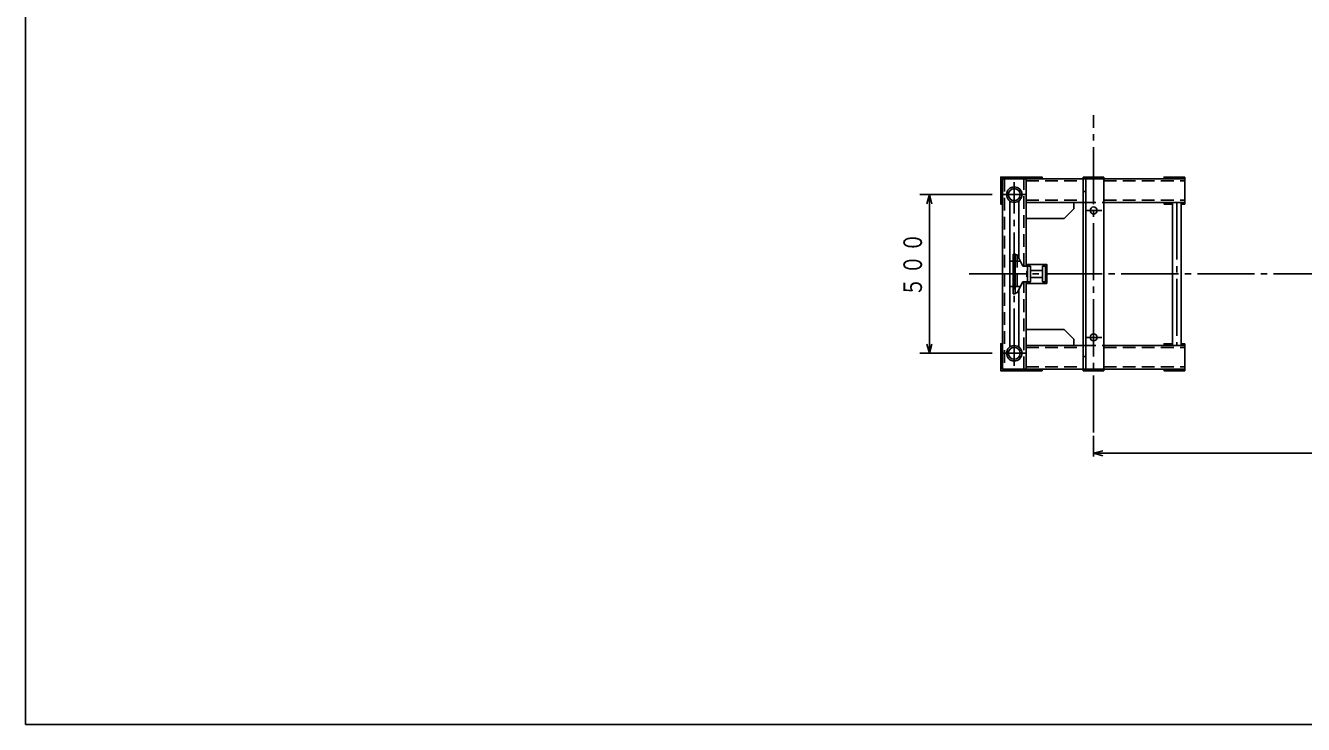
# Model space of a CAD drawing. Units: millimetres, scale not verified. Extents: x -7950 to 7710, y -5600 to 5443.
# Drawn here: x -7950 to -3922, y -5600 to -3398 of the extents above; entities that cross this region are included whole.
import ezdxf

# ---------------------------------------------------------------- set-up
doc = ezdxf.new("R2010")
doc.units = ezdxf.units.MM
doc.header["$LTSCALE"] = 20
doc.linetypes.add('CHAIN2', pattern=[12, 9, -1, 1, -1])
doc.linetypes.add('DASHED2', pattern=[3, 2, -1])
doc.layers.add('0-0_1', color=1, linetype='Continuous')
doc.layers.add('0-1_10', color=7, linetype='Continuous')
doc.styles.add('ＭＳ ゴシック', font='')
doc.styles.get('ＭＳ ゴシック').set_extended_font_data('MS Gothic')

msp = doc.modelspace()

# ---------------------------------------------------------------- linework, layer by layer
at = {"layer": '0-0_1', "color": 2, "linetype": 'CHAIN2'}
for p, q in [((-4583.16, -4680.44), (-4583.16, -3680.44)), ((-4833.16, -4469.74), (-4833.16, -3891.14)), ((-4872.46, -3930.44), (-4793.86, -3930.44)), ((-4609.16, -3980.44), (-4557.16, -3980.44)), ((-4320.66, -3955.44), (-4320.66, -4405.44)), ((-4814.16, -4140.44), (-4846.16, -4140.44)), ((-4975.66, -4180.44), (2091.84, -4180.44)), ((-4814.16, -4220.44), (-4846.16, -4220.44)), ((-4609.16, -4380.44), (-4557.16, -4380.44)), ((-4872.46, -4430.44), (-4793.86, -4430.44))]:
    msp.add_line(p, q, dxfattribs=at)
at = {"layer": '0-0_1', "color": 2, "linetype": 'DASHED2'}
for p, q in [((-4863.66, -3880.44), (-4863.66, -4480.44)), ((-4802.66, -4155.44), (-4802.66, -3880.44)), ((-4795.66, -3887.44), (-4615.66, -3887.44)), ((-4550.66, -3887.44), (-4295.66, -3887.44)), ((-4795.66, -3948.44), (-4615.66, -3948.44)), ((-4615.66, -3955.44), (-4550.66, -3955.44)), ((-4550.66, -3948.44), (-4295.66, -3948.44)), ((-4824.16, -4120.44), (-4824.16, -4240.44)), ((-4802.66, -4480.44), (-4802.66, -4205.44)), ((-4795.66, -4412.44), (-4615.66, -4412.44)), ((-4615.66, -4405.44), (-4550.66, -4405.44)), ((-4550.66, -4412.44), (-4295.66, -4412.44)), ((-4795.66, -4473.44), (-4615.66, -4473.44)), ((-4550.66, -4473.44), (-4295.66, -4473.44))]:
    msp.add_line(p, q, dxfattribs=at)
at = {"layer": '0-0_1'}
for p, q in [((-4795.66, -4155.44), (-4795.66, -3880.44)), ((-4615.66, -3875.44), (-4615.66, -4485.44)), ((-4615.66, -3875.44), (-4550.66, -3875.44)), ((-4607.66, -3880.44), (-4607.66, -4480.44)), ((-4550.66, -3875.44), (-4550.66, -4485.44)), ((-4295.66, -3960.44), (-4295.66, -3875.44)), ((-4615.66, -3920.44), (-4607.66, -3920.44)), ((-4847.16, -3950.3), (-4847.16, -4410.58)), ((-4819.16, -4130.16), (-4819.16, -3950.3)), ((-4795.66, -3955.44), (-4615.66, -3955.44)), ((-4675.66, -4005.44), (-4645.66, -3975.44)), ((-4645.66, -3975.44), (-4645.66, -3955.44)), ((-4550.66, -3955.44), (-4295.66, -3955.44)), ((-4334.26, -3955.44), (-4334.26, -4405.44)), ((-4307.06, -4405.44), (-4307.06, -3955.44)), ((-4295.66, -3960.44), (-4307.06, -3960.44)), ((-4795.66, -4005.44), (-4675.66, -4005.44)), ((-4830.16, -4120.44), (-4824.16, -4120.44)), ((-4824.16, -4120.44), (-4806.16, -4155.44)), ((-4782.16, -4155.44), (-4806.16, -4155.44)), ((-4791.16, -4205.44), (-4791.16, -4155.44)), ((-4782.16, -4169.44), (-4744.16, -4169.44)), ((-4795.66, -4480.44), (-4795.66, -4205.44)), ((-4782.16, -4191.44), (-4744.16, -4191.44)), ((-4819.16, -4410.58), (-4819.16, -4230.72)), ((-4675.66, -4355.44), (-4795.66, -4355.44)), ((-4645.66, -4385.44), (-4675.66, -4355.44)), ((-4645.66, -4405.44), (-4645.66, -4385.44)), ((-4615.66, -4405.44), (-4795.66, -4405.44)), ((-4295.66, -4405.44), (-4550.66, -4405.44)), ((-4295.66, -4400.44), (-4307.06, -4400.44)), ((-4295.66, -4400.44), (-4295.66, -4485.44)), ((-4615.66, -4440.44), (-4607.66, -4440.44)), ((-4615.66, -4485.44), (-4550.66, -4485.44))]:
    msp.add_line(p, q, dxfattribs=at)
at = {"layer": '0-0_1', "color": 4}
for p, q in [((-4902.46, -3930.44), (-5130.66, -3930.44)), ((-5100.66, -3930.44), (-5108.42, -3959.42)), ((-5100.66, -4430.44), (-5100.66, -3930.44)), ((-5100.66, -3930.44), (-5092.89, -3959.42)), ((-4902.46, -4430.44), (-5130.66, -4430.44)), ((-5100.66, -4430.44), (-5108.42, -4401.46)), ((-5100.66, -4430.44), (-5092.89, -4401.46)), ((-4583.16, -4690.44), (-4583.16, -4755.35)), ((-4583.16, -4745.35), (-4554.18, -4737.59)), ((-4583.16, -4745.35), (1616.84, -4745.35)), ((-4583.16, -4745.35), (-4554.18, -4753.11))]:
    msp.add_line(p, q, dxfattribs=at)
at = {"layer": '0-0_1'}
for points in [[(-4870.66, -3960.44), (-4875.66, -3960.44), (-4875.66, -3875.44), (-4745.66, -3875.44), (-4745.66, -3880.44)], [(-4295.66, -3880.44), (-4870.66, -3880.44), (-4870.66, -4480.44), (-4295.66, -4480.44)], [(-4360.66, -3880.44), (-4360.66, -3875.44), (-4295.66, -3875.44)], [(-4334.26, -3960.44), (-4360.66, -3960.44), (-4360.66, -3955.44)], [(-4782.16, -4155.44), (-4782.16, -4205.44), (-4806.16, -4205.44)], [(-4795.66, -4150.44), (-4730.66, -4150.44), (-4730.66, -4210.44), (-4795.66, -4210.44)], [(-4791.16, -4171.44), (-4793.16, -4171.44), (-4793.16, -4189.44), (-4791.16, -4189.44)], [(-4735.16, -4171.44), (-4733.16, -4171.44), (-4733.16, -4189.44), (-4735.16, -4189.44)], [(-4806.16, -4205.44), (-4824.16, -4240.44), (-4830.16, -4240.44)], [(-4745.66, -4480.44), (-4745.66, -4485.44), (-4875.66, -4485.44), (-4875.66, -4400.44), (-4870.66, -4400.44)], [(-4334.26, -4400.44), (-4360.66, -4400.44), (-4360.66, -4405.44)], [(-4360.66, -4480.44), (-4360.66, -4485.44), (-4295.66, -4485.44)]]:
    msp.add_lwpolyline(points, dxfattribs=at)
for points in [[(-4836.16, -4117.94), (-4830.16, -4117.94), (-4830.16, -4242.94), (-4836.16, -4242.94)], [(-4744.16, -4205.44), (-4735.16, -4205.44), (-4735.16, -4155.44), (-4744.16, -4155.44)]]:
    msp.add_lwpolyline(points, close=True, dxfattribs=at)
for centre, radius in [((-4833.16, -3930.44), 24.3), ((-4833.16, -3930.44), 19), ((-4833.16, -4430.44), 24.3), ((-4833.16, -4430.44), 19)]:
    msp.add_circle(centre, radius, dxfattribs=at)
at = {"layer": '0-0_1', "color": 4}
for centre in [(-4583.16, -3980.44), (-4583.16, -4380.44)]:
    msp.add_circle(centre, 11, dxfattribs=at)
at = {"layer": '0-1_10'}
msp.add_lwpolyline([(-7950, -5600), (7710, -5600), (7710, 5443.2), (-7950, 5443.2)], close=True, dxfattribs=at)

# ---------------------------------------------------------------- texts
at = {"layer": '0-0_1', "color": 7, "insert": (-5123.12, -4251.44), "char_height": 58.65, "attachment_point": 7, "rotation": 90, "style": 'ＭＳ ゴシック'}
msp.add_mtext('\\T1.17;\\W0.75;５００', dxfattribs=at)

doc.saveas('drawing.dxf')
